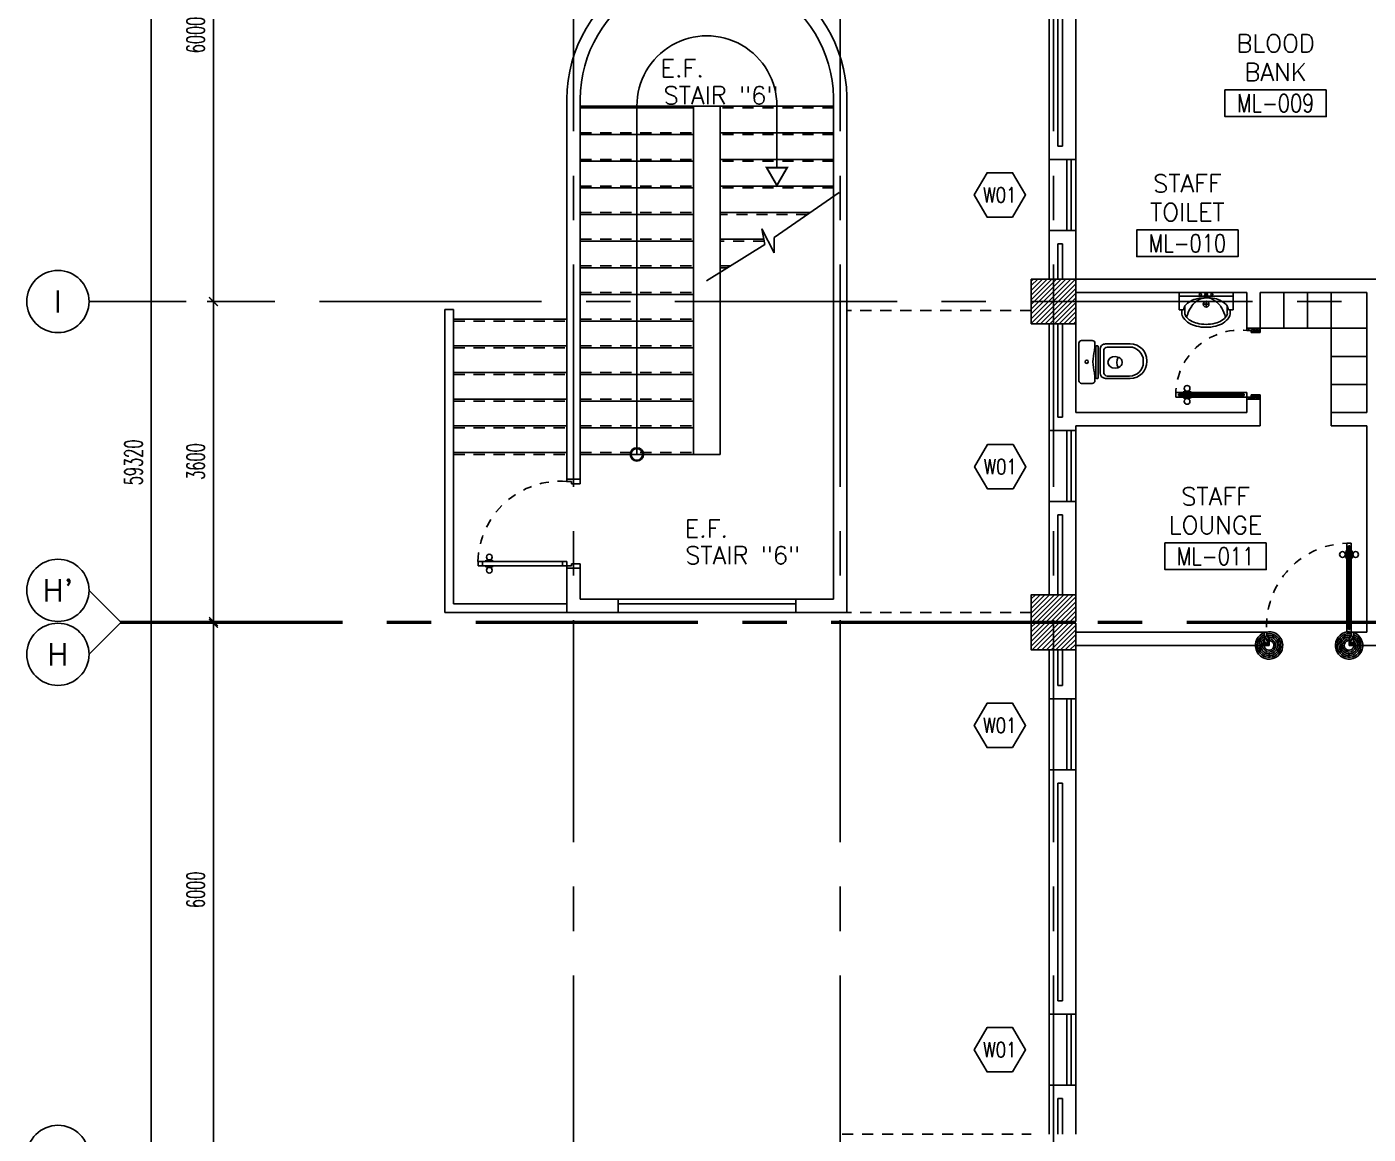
# Model space of a CAD drawing. Extents: x 417819.9 to 417911.9, y 43448 to 43539.2.
# Drawn here: x 417819.91 to 417835, y 43488.72 to 43501.19 of the extents above; entities that cross this region are included whole.
import ezdxf
from ezdxf.enums import TextEntityAlignment as Align

# ---------------------------------------------------------------- set-up
doc = ezdxf.new("R2010")
doc.units = 0
doc.header["$MEASUREMENT"] = 0
doc.header["$PDMODE"] = 3
doc.header["$PDSIZE"] = 0.1
for name, pattern in [('CENTERX2', [4, 2.5, -0.5, 0.5, -0.5]), ('HIDDEN', [0.375, 0.25, -0.125]), ('HIDDEN2', [0.1875, 0.125, -0.0625])]:
    doc.linetypes.add(name, pattern=pattern)
doc.layers.get('0').update_dxf_attribs({"color": 11, "linetype": 'CONTINUOUS'})
doc.layers.get('DEFPOINTS').update_dxf_attribs({"color": 11, "linetype": 'CONTINUOUS'})
for name, color, linetype in [('AX', 11, 'CONTINUOUS'), ('AX-CR', 11, 'CONTINUOUS'), ('AX-DIM', 11, 'CONTINUOUS'), ('AX-TXT', 11, 'CONTINUOUS'), ('AXES', 11, 'CENTERX2'), ('CANOPY-LN', 11, 'CONTINUOUS'), ('COL', 11, 'CONTINUOUS'), ('DOOR', 11, 'CONTINUOUS'), ('Handrail', 11, 'CONTINUOUS'), ('HAT', 11, 'CONTINUOUS'), ('HIDDEN', 11, 'HIDDEN2'), ('INSUL', 11, 'CONTINUOUS'), ('Locker', 11, 'CONTINUOUS'), ('RM-BOX', 11, 'CONTINUOUS'), ('RM-NAME', 11, 'CONTINUOUS'), ('RM-NO', 11, 'CONTINUOUS'), ('STR', 11, 'CONTINUOUS'), ('SUNI-FUR', 11, 'CONTINUOUS'), ('WALL', 11, 'CONTINUOUS'), ('WIN', 11, 'CONTINUOUS'), ('WIN-BOX', 11, 'CONTINUOUS'), ('WIN-NO', 11, 'CONTINUOUS')]:
    doc.layers.add(name, color=color, linetype=linetype)
doc.styles.add('ROMANS', font='ROMANS.shx', dxfattribs={"width": 0.6})
doc.dimstyles.new('STANDARD in', dxfattribs={"dimtxt": 0.2, "dimasz": 0.1, "dimexe": 0.07, "dimexo": 0.05, "dimgap": 0.1, "dimtad": 1, "dimdec": 0, "dimlfac": 1000, "dimzin": 0, "dimdsep": 46, "dimtxsty": 'ROMANS', "dimblk": 'ARCHTICK', "dimcen": 0.05, "dimdle": 0.05, "dimclrd": 7, "dimclre": 7, "dimclrt": 2, "dimadec": 0, "dimazin": 0, "dimtfac": 1, "dimtdec": 0, "dimtmove": 2, "dimatfit": 3, "dimldrblk": 'ARCHTICK', "dimfxl": 0, "dimtolj": 1, "dimtzin": 0, "dimarcsym": 0})

# ---------------------------------------------------------------- blocks, each defined once
blk = doc.blocks.new('_ARCHTICK')
at = {"color": 0, "linetype": 'ByBlock', "const_width": 0.15}
blk.add_lwpolyline([(-0.5, -0.5), (0.5, 0.5)], dxfattribs=at)
blk = doc.blocks.new('*D166')
at = {"layer": 'AX-DIM', "color": 7, "linetype": 'ByBlock', "lineweight": -2}
for p, q in [((417822.355, 43498.094), (417821.935, 43498.094)), ((417822.005, 43494.444), (417822.005, 43498.144)), ((417822.355, 43494.494), (417821.935, 43494.494))]:
    blk.add_line(p, q, dxfattribs=at)
at = {"layer": 'DEFPOINTS', "color": 0, "linetype": 'ByBlock'}
for p in [(417822.005, 43498.094), (417822.405, 43498.094), (417822.405, 43494.494)]:
    blk.add_point(p, dxfattribs=at)
at = {"layer": 'AX-DIM', "color": 7, "linetype": 'ByBlock', "lineweight": -2, "xscale": 0.1, "yscale": 0.1, "zscale": 0.1}
for p, rotation in [((417822.005, 43498.094), 90), ((417822.005, 43494.494), 270)]:
    blk.add_blockref('_ARCHTICK', p, dxfattribs=dict(at, rotation=rotation))
at = {"layer": 'AX-DIM', "color": 2, "linetype": 'ByBlock', "insert": (417821.805, 43496.294), "char_height": 0.2, "attachment_point": 5, "rotation": 90, "style": 'ROMANS'}
blk.add_mtext('\\A1;3600', dxfattribs=at)
blk = doc.blocks.new('*D167')
at = {"layer": 'AX-DIM', "color": 7, "lineweight": -2}
for p, q in [((417821.305, 43466.574), (417821.305, 43525.994)), ((417831.157, 43525.944), (417821.235, 43525.944)), ((417831.157, 43466.624), (417821.235, 43466.624))]:
    blk.add_line(p, q, dxfattribs=at)
at = {"layer": 'DEFPOINTS', "color": 0}
for p in [(417821.305, 43525.944), (417831.207, 43525.944), (417831.207, 43466.624)]:
    blk.add_point(p, dxfattribs=at)
at = {"layer": 'AX-DIM', "color": 7, "lineweight": -2, "xscale": 0.1, "yscale": 0.1, "zscale": 0.1}
for p, rotation in [((417821.305, 43525.944), 90), ((417821.305, 43466.624), 270)]:
    blk.add_blockref('_ARCHTICK', p, dxfattribs=dict(at, rotation=rotation))
at = {"layer": 'AX-DIM', "color": 2, "insert": (417821.105, 43496.284), "char_height": 0.2, "attachment_point": 5, "rotation": 90, "style": 'ROMANS'}
blk.add_mtext('\\A1;59320', dxfattribs=at)
blk = doc.blocks.new('AXL')
at = {"layer": 'AX-CR'}
blk.add_circle((-350, 0), 350, dxfattribs=at)
at = {"layer": 'AX-TXT', "style": 'ROMANS'}
blk.add_attdef('AX', text='', height=250, dxfattribs=at).set_placement((-350, 0), align=Align.MIDDLE)
blk = doc.blocks.new('A$C24ED45A6')
at = {"layer": 'DOOR', "color": 0, "linetype": 'ByBlock'}
for p, q in [((918, 978), (918, 1068)), ((925, 1068), (918, 1068)), ((925, 1100), (925, 1150)), ((925, 1150), (975, 1150)), ((975, 1150), (925, 1150)), ((942, 1100), (925, 1100)), ((942, 1100), (942, 1120)), ((958, 1120), (942, 1120)), ((958, 1100), (958, 1120)), ((975, 1100), (958, 1100)), ((975, 1100), (975, 1150)), ((975, 1068), (982, 1068)), ((982, 978), (982, 1068)), ((909, 1055), (909, 990)), ((918, 1055), (909, 1055)), ((918, 990), (909, 990)), ((918, 1055), (918, 990)), ((925, 978), (918, 978)), ((975, 978), (982, 978)), ((982, 1055), (982, 990)), ((982, 1055), (991, 1055)), ((982, 990), (991, 990)), ((991, 1055), (991, 990)), ((925, 150), (925, 200)), ((925, 200), (942, 200)), ((942, 200), (942, 180)), ((942, 180), (958, 180)), ((958, 180), (958, 200)), ((958, 200), (975, 200)), ((975, 200), (975, 150)), ((0, 0), (0, 150)), ((0, 150), (25, 150)), ((50, 0), (0, 0)), ((25, 150), (25, 100)), ((25, 100), (50, 100)), ((50, 100), (50, 0)), ((925, 150), (975, 150)), ((975, 100), (950, 100)), ((950, 100), (950, 0)), ((1000, 150), (975, 150)), ((975, 150), (975, 100)), ((1000, 150), (1000, 0)), ((950, 0), (1000, 0))]:
    blk.add_line(p, q, dxfattribs=at)
at = {"layer": 'DOOR', "linetype": 'ByBlock'}
for p, q in [((925, 1100), (925, 200)), ((942, 200), (942, 1100)), ((958, 200), (958, 1100)), ((975, 200), (975, 1100))]:
    blk.add_line(p, q, dxfattribs=at)
at = {"layer": 'DOOR', "color": 9, "linetype": 'ByBlock'}
for p, q in [((50, 0), (0, 114)), ((50, 0), (0, 40)), ((50, 0), (37, 100)), ((950, 0), (1000, 114)), ((950, 0), (963, 100)), ((950, 0), (1000, 40))]:
    blk.add_line(p, q, dxfattribs=at)
at = {"layer": 'DOOR', "color": 0, "linetype": 'ByBlock'}
for centre in [(876, 1023), (1024, 1023)]:
    blk.add_circle(centre, 32.4, dxfattribs=at)
at = {"layer": 'DOOR', "linetype": 'HIDDEN', "ltscale": 0.5}
blk.add_arc((950, 222), 928, 88.456, 184.4816, dxfattribs=at)
at = {"layer": 'DOOR', "color": 9, "linetype": 'ByBlock'}
for centre, radius, start, end in [((50, 0), 154, 103.7142, 108.8947), ((50, 0), 134, 100.72, 111.8402), ((50, 0), 114, 102.6226, 115.9162), ((50, 0), 94.4, 90, 121.9818), ((50, 0), 74.4, 90, 132.2236), ((50, 0), 54.4, 90, 156.7926), ((50, 0), 34.4, 90, 180), ((50, 0), 14.4, 90, 180), ((950, 0), 94.4, 58.0182, 90), ((950, 0), 74.4, 47.7764, 90), ((950, 0), 54.4, 23.2074, 90), ((950, 0), 34.4, 0, 90), ((950, 0), 14.4, 0, 90), ((950, 0), 134, 68.1598, 79.28), ((950, 0), 114, 64.0838, 77.3774), ((950, 0), 154, 71.1053, 76.2858)]:
    blk.add_arc(centre, radius, start, end, dxfattribs=at)
at = {"layer": 'WALL'}
blk.add_line((1000, 0), (1000, 150), dxfattribs=at)
blk = doc.blocks.new('WW1')
at = {"layer": 'WIN-BOX'}
blk.add_lwpolyline([(144, -250), (289, 0), (144, 250), (-144, 250), (-289, 0), (-144, -250)], close=True, dxfattribs=at)
at = {"layer": 'WIN-NO', "style": 'ROMANS', "width": 0.8}
blk.add_attdef('W00', text='', height=170, dxfattribs=at).set_placement((0, 0), align=Align.MIDDLE)
blk = doc.blocks.new('RM1')
at = {"layer": 'RM-BOX'}
blk.add_lwpolyline([(570, -200), (-570, -200), (-570, -500), (570, -500)], close=True, dxfattribs=at)
at = {"layer": 'RM-NAME', "style": 'ROMANS'}
for tag, p in [('ROOMNAME1', (0, 324)), ('ROOMNAME2', (0, 0))]:
    blk.add_attdef(tag, text='', height=200, dxfattribs=at).set_placement(p, align=Align.MIDDLE)
at = {"layer": 'RM-NO', "style": 'ROMANS', "width": 0.8}
blk.add_attdef('ROOMNO', text='', height=200, dxfattribs=at).set_placement((0, -350), align=Align.MIDDLE)
blk = doc.blocks.new('*D178')
at = {"layer": 'AX-DIM', "color": 7, "linetype": 'ByBlock', "lineweight": -2}
for p, q in [((417822.355, 43504.094), (417821.935, 43504.094)), ((417822.005, 43498.044), (417822.005, 43504.144)), ((417822.355, 43498.094), (417821.935, 43498.094))]:
    blk.add_line(p, q, dxfattribs=at)
at = {"layer": 'DEFPOINTS', "color": 0, "linetype": 'ByBlock'}
for p in [(417822.005, 43504.094), (417822.405, 43504.094), (417822.405, 43498.094)]:
    blk.add_point(p, dxfattribs=at)
at = {"layer": 'AX-DIM', "color": 7, "linetype": 'ByBlock', "lineweight": -2, "xscale": 0.1, "yscale": 0.1, "zscale": 0.1}
for p, rotation in [((417822.005, 43504.094), 90), ((417822.005, 43498.094), 270)]:
    blk.add_blockref('_ARCHTICK', p, dxfattribs=dict(at, rotation=rotation))
at = {"layer": 'AX-DIM', "color": 2, "linetype": 'ByBlock', "insert": (417821.805, 43501.094), "char_height": 0.2, "attachment_point": 5, "rotation": 90, "style": 'ROMANS'}
blk.add_mtext('\\A1;6000', dxfattribs=at)
blk = doc.blocks.new('*X101')
at = {"color": 0}
for p, q in [((24139, 41905), (24635, 42401)), ((24139, 41958), (24582, 42401)), ((24139, 42011), (24529, 42401)), ((24139, 42064), (24476, 42401)), ((24139, 42117), (24423, 42401)), ((24139, 42170), (24370, 42401)), ((24139, 42223), (24317, 42401)), ((24139, 42277), (24264, 42401)), ((24139, 42330), (24211, 42401)), ((24139, 42383), (24158, 42401)), ((24188, 41901), (24639, 42352)), ((24241, 41901), (24639, 42299)), ((24294, 41901), (24639, 42246)), ((24347, 41901), (24639, 42193)), ((24400, 41901), (24639, 42140)), ((24453, 41901), (24639, 42087)), ((24506, 41901), (24639, 42034)), ((24559, 41901), (24639, 41981)), ((24612, 41901), (24639, 41928))]:
    blk.add_line(p, q, dxfattribs=at)
blk = doc.blocks.new('COL50')
at = {"layer": 'COL'}
blk.add_lwpolyline([(-250, 250), (-250, -250), (250, -250), (250, 250)], close=True, dxfattribs=at)
blk = doc.blocks.new('*D194')
at = {"layer": 'AX-DIM', "color": 7, "linetype": 'ByBlock', "lineweight": -2}
for p, q in [((417822.355, 43494.474), (417821.935, 43494.474)), ((417822.005, 43494.524), (417822.005, 43488.424)), ((417822.355, 43488.474), (417821.935, 43488.474))]:
    blk.add_line(p, q, dxfattribs=at)
at = {"layer": 'DEFPOINTS', "color": 0, "linetype": 'ByBlock'}
for p in [(417822.405, 43494.474), (417822.005, 43488.474), (417822.405, 43488.474)]:
    blk.add_point(p, dxfattribs=at)
at = {"layer": 'AX-DIM', "color": 7, "linetype": 'ByBlock', "lineweight": -2, "xscale": 0.1, "yscale": 0.1, "zscale": 0.1}
for p, rotation in [((417822.005, 43494.474), 90), ((417822.005, 43488.474), 270)]:
    blk.add_blockref('_ARCHTICK', p, dxfattribs=dict(at, rotation=rotation))
at = {"layer": 'AX-DIM', "color": 2, "linetype": 'ByBlock', "insert": (417821.805, 43491.474), "char_height": 0.2, "attachment_point": 5, "rotation": 90, "style": 'ROMANS'}
blk.add_mtext('\\A1;6000', dxfattribs=at)
blk = doc.blocks.new('A$C3CD36B94')
at = {"layer": 'DOOR', "color": 0, "linetype": 'ByBlock'}
for p, q in [((106, 950), (56, 950)), ((56, 800), (56, 950)), ((106, 850), (106, 950)), ((806, 950), (856, 950)), ((806, 850), (806, 950)), ((856, 800), (856, 950)), ((856, 950), (856, 800)), ((56, 800), (81, 800)), ((81, 850), (106, 850)), ((81, 800), (81, 850)), ((131, 800), (81, 800)), ((81, 750), (81, 800)), ((114, 770), (98, 770)), ((98, 770), (98, 750)), ((114, 750), (114, 770)), ((131, 800), (131, 750)), ((831, 850), (806, 850)), ((831, 800), (831, 850)), ((856, 800), (831, 800)), ((98, 750), (81, 750)), ((131, 750), (114, 750)), ((65, 95), (65, 160)), ((74, 160), (65, 160)), ((74, 173), (74, 83)), ((81, 173), (74, 173)), ((74, 95), (74, 160)), ((131, 173), (138, 173)), ((138, 173), (138, 83)), ((138, 95), (138, 160)), ((138, 160), (147, 160)), ((147, 95), (147, 160)), ((74, 95), (65, 95)), ((81, 83), (74, 83)), ((81, 50), (81, 0)), ((81, 50), (98, 50)), ((131, 0), (81, 0)), ((81, 0), (131, 0)), ((98, 50), (98, 30)), ((98, 30), (114, 30)), ((114, 50), (114, 30)), ((114, 50), (131, 50)), ((131, 83), (138, 83)), ((131, 50), (131, 0)), ((138, 95), (147, 95))]:
    blk.add_line(p, q, dxfattribs=at)
at = {"layer": 'DOOR', "color": 9, "linetype": 'ByBlock'}
for p, q in [((106, 950), (56, 910)), ((106, 950), (56, 837)), ((106, 950), (93, 850)), ((806, 950), (819, 850)), ((806, 950), (856, 837)), ((806, 950), (856, 910))]:
    blk.add_line(p, q, dxfattribs=at)
at = {"layer": 'DOOR', "linetype": 'ByBlock'}
for p, q in [((81, 750), (81, 50)), ((98, 750), (98, 50)), ((114, 750), (114, 50)), ((131, 50), (131, 750))]:
    blk.add_line(p, q, dxfattribs=at)
at = {"layer": 'DOOR', "color": 0, "linetype": 'ByBlock'}
for centre in [(32, 128), (179, 128)]:
    blk.add_circle(centre, 32.4, dxfattribs=at)
at = {"layer": 'DOOR', "color": 9, "linetype": 'ByBlock'}
for centre, radius, start, end in [((106, 950), 54.4, 203.2074, 270), ((106, 950), 34.4, 180, 270), ((106, 950), 14.4, 180, 270), ((806, 950), 34.4, 270, 0), ((806, 950), 14.4, 270, 0), ((806, 950), 54.4, 270, 336.7926), ((106, 950), 74.4, 227.7764, 270), ((106, 950), 94.4, 238.0182, 270), ((106, 950), 114, 244.0838, 257.3774), ((106, 950), 134, 248.1598, 259.28), ((106, 950), 154, 251.1053, 256.2858), ((806, 950), 74.4, 270, 312.2236), ((806, 950), 94.4, 270, 301.9818), ((806, 950), 134, 280.72, 291.8402), ((806, 950), 154, 283.7142, 288.8947)]:
    blk.add_arc(centre, radius, start, end, dxfattribs=at)
at = {"layer": 'DOOR', "linetype": 'HIDDEN', "ltscale": 0.5}
blk.add_arc((106, 729), 729, 268.0335, 5.6617, dxfattribs=at)
blk = doc.blocks.new('STL-DR')
at = {"layer": 'DOOR', "color": 0, "linetype": 'ByBlock'}
for p, q in [((50, 0), (0, 0)), ((0, -150), (0, 0)), ((50, -100), (50, 0)), ((0, -150), (25, -150)), ((25, -100), (50, -100)), ((25, -150), (25, -100)), ((75, -150), (25, -150)), ((25, -200), (25, -150)), ((75, -150), (75, -200)), ((950, -100), (950, 0)), ((950, 0), (1000, 0)), ((975, -100), (950, -100)), ((975, -150), (975, -100)), ((1000, -150), (975, -150)), ((1000, 0), (1000, -150)), ((75, -200), (25, -200)), ((18, -990), (9, -990)), ((9, -1055), (9, -990)), ((18, -1055), (9, -1055)), ((18, -978), (18, -1068)), ((25, -978), (18, -978)), ((18, -1055), (18, -990)), ((75, -978), (82, -978)), ((82, -978), (82, -1068)), ((82, -990), (91, -990)), ((82, -1055), (82, -990)), ((82, -1055), (91, -1055)), ((91, -1055), (91, -990)), ((25, -1068), (18, -1068)), ((25, -1100), (75, -1100)), ((25, -1100), (25, -1150)), ((25, -1150), (75, -1150)), ((75, -1150), (25, -1150)), ((75, -1068), (82, -1068)), ((75, -1100), (75, -1150))]:
    blk.add_line(p, q, dxfattribs=at)
at = {"layer": 'DOOR', "linetype": 'ByBlock'}
for p, q in [((25, -200), (25, -1100)), ((75, -1100), (75, -200))]:
    blk.add_line(p, q, dxfattribs=at)
at = {"layer": 'DOOR', "color": 0, "linetype": 'ByBlock'}
for centre in [(-24, -1023), (124, -1023)]:
    blk.add_circle(centre, 32.4, dxfattribs=at)
at = {"layer": 'DOOR', "linetype": 'HIDDEN', "ltscale": 0.5}
blk.add_arc((50, -223), 928, 271.544, 4.4816, dxfattribs=at)
at = {"layer": 'WALL'}
for p, q in [((0, 0), (0, -150)), ((0, 0), (0, -150)), ((1000, 0), (1000, -150))]:
    blk.add_line(p, q, dxfattribs=at)
blk = doc.blocks.new('2')
at = {"layer": 'SUNI-FUR', "linetype": 'Continuous'}
for p, q in [((0.014, 0.765), (0.004, 0.765)), ((0.016, 0.724), (-0.003, 0.724)), ((-0.185, 0.576), (-0.185, 0.3)), ((-0.159, 0.57), (-0.159, 0.32)), ((-0.005, 0.487), (-0.029, 0.481)), ((0.019, 0.481), (-0.005, 0.487)), ((0.168, 0.32), (0.168, 0.57)), ((0.203, 0.3), (0.203, 0.576)), ((-0.065, 0.438), (-0.07, 0.406)), ((-0.07, 0.406), (-0.065, 0.375)), ((-0.029, 0.331), (-0.005, 0.326)), ((-0.005, 0.326), (0.019, 0.331)), ((0.06, 0.406), (0.055, 0.438)), ((0.057, 0.377), (0.06, 0.406)), ((-0.211, 0.18), (-0.17, 0.18)), ((-0.186, 0.199), (-0.186, 0.208)), ((-0.176, 0.218), (0.172, 0.218)), ((0.172, 0.189), (-0.176, 0.189)), ((-0.122, 0.237), (0.009, 0.237)), ((-0.113, 0.279), (0.008, 0.279)), ((0.001, 0.279), (0.123, 0.279)), ((0.008, 0.279), (0.001, 0.279)), ((0.009, 0.237), (0.14, 0.237)), ((0.174, 0.18), (0.211, 0.18)), ((0.174, 0.18), (0.174, 0.18)), ((0.182, 0.208), (0.182, 0.199)), ((-0.241, 0.03), (-0.241, 0.15)), ((0.211, 0), (-0.211, 0)), ((0.241, 0.15), (0.241, 0.03))]:
    blk.add_line(p, q, dxfattribs=at)
blk.add_circle((0.002, 0.087), 0.0184, dxfattribs=at)
for centre, radius, start, end in [((0.004, 0.576), 0.189, 90, 180), ((0.014, 0.576), 0.189, 0, 90), ((-0.005, 0.57), 0.154, 90, 180), ((0.014, 0.57), 0.154, 0, 90), ((0.013, 0.412), 0.082, 141.0758, 161.504), ((0.002, 0.421), 0.0682, 117.1532, 141.0758), ((-0.012, 0.421), 0.0682, 38.9242, 62.8468), ((-0.023, 0.412), 0.082, 18.496, 38.9242), ((-0.116, 0.322), 0.0432, 183.5129, 273.5129), ((0.013, 0.401), 0.082, 198.496, 218.9242), ((-0.007, 0.537), 0.112, 239.4234, 302.9162), ((0.002, 0.392), 0.0682, 218.9242, 242.8468), ((-0.012, 0.392), 0.0682, 297.1532, 321.0758), ((-0.029, 0.406), 0.0901, 321.0758, 341.504), ((0.125, 0.322), 0.0432, 266.4871, 356.4871), ((-0.211, 0.15), 0.03, 90, 180), ((-0.176, 0.208), 0.01, 90, 180), ((-0.176, 0.199), 0.01, 180, 270), ((-0.122, 0.3), 0.063, 180, 270), ((-0.201, -0.252), 0.433, 79.7535, 85.8109), ((0.075, 1.126), 0.973, 258.1938, 265.7347), ((-0.07, 1.126), 0.973, 274.2653, 281.8062), ((0.206, -0.252), 0.433, 94.1891, 100.2465), ((0.14, 0.3), 0.063, 270, 0), ((0.172, 0.208), 0.01, 0, 90), ((0.172, 0.199), 0.01, 270, 0), ((0.211, 0.15), 0.03, 0, 90), ((-0.211, 0.03), 0.03, 180, 270), ((0.211, 0.03), 0.03, 270, 0)]:
    blk.add_arc(centre, radius, start, end, dxfattribs=at)
blk = doc.blocks.new('3')
at = {"layer": 'SUNI-FUR', "linetype": 'Continuous'}
for p, q in [((-0.304, 0), (-0.304, -0.192)), ((0.304, 0), (-0.304, 0)), ((0.304, -0.192), (0.304, 0)), ((0.304, -0.039), (-0.304, -0.039)), ((-0.254, -0.192), (-0.239, -0.15)), ((-0.239, -0.228), (-0.239, -0.15)), ((0.032, -0.13), (-0.032, -0.13)), ((0.016, -0.021), (-0.015, -0.021)), ((0, -0.005), (0, -0.037)), ((0, -0.098), (0, -0.162)), ((0.239, -0.15), (0.254, -0.192)), ((0.239, -0.15), (0.239, -0.228)), ((-0.304, -0.192), (-0.254, -0.192)), ((-0.271, -0.228), (-0.271, -0.192)), ((0.254, -0.192), (0.304, -0.192)), ((0.271, -0.192), (0.271, -0.228))]:
    blk.add_line(p, q, dxfattribs=at)
for centre, radius in [((-0.065, -0.021), 0.0124), ((0, -0.13), 0.0325), ((0, -0.021), 0.0155), ((0.065, -0.021), 0.0124)]:
    blk.add_circle(centre, radius, dxfattribs=at)
for centre, radius, start, end in [((-0.085, -0.267), 0.193, 117.0377, 142.6695), ((0.104, -0.343), 0.328, 144.0392, 163.2739), ((-0.028, -0.365), 0.307, 103.0865, 118.1878), ((0.054, -0.312), 0.27, 118.7422, 143.0578), ((-0.008, -0.528), 0.47, 89.0532, 100.9895), ((-0.012, -0.189), 0.13, 84.8536, 119.4454), ((0, -0.527), 0.469, 78.0637, 90), ((0.003, -0.228), 0.168, 61.4441, 91.1678), ((-0.04, -0.297), 0.25, 35.9608, 60.2764), ((0.034, -0.367), 0.306, 62.9623, 78.0637), ((-0.104, -0.343), 0.328, 16.7261, 35.9608), ((0.085, -0.267), 0.193, 37.3305, 62.9623), ((-0.191, -0.235), 0.0807, 174.5539, 214.673), ((-0.083, -0.16), 0.212, 214.673, 239.0867), ((-0.187, -0.234), 0.0525, 173.0893, 213.2084), ((-0.083, -0.16), 0.18, 214.673, 239.0867), ((0.204, -0.373), 0.433, 163.2739, 167.375), ((0.089, -0.171), 0.167, 300.9133, 325.327), ((0.089, -0.171), 0.2, 300.9133, 325.327), ((-0.204, -0.373), 0.433, 12.7359, 16.7261), ((0.171, -0.228), 0.068, 325.327, 0), ((0.171, -0.228), 0.101, 325.327, 0), ((-0.035, -0.081), 0.305, 239.0867, 256.0699), ((-0.035, -0.081), 0.272, 239.0867, 256.0699), ((0, 0.062), 0.452, 256.0699, 270), ((0, 0.062), 0.419, 256.0699, 270), ((0, 0.062), 0.419, 270, 283.9301), ((0, 0.062), 0.452, 270, 283.9301), ((0.035, -0.081), 0.272, 283.9301, 300.9133), ((0.035, -0.081), 0.305, 283.9301, 300.9133)]:
    blk.add_arc(centre, radius, start, end, dxfattribs=at)

msp = doc.modelspace()

# ---------------------------------------------------------------- hatches: boundary and pattern name
at = {"layer": 'HAT'}
h = msp.add_hatch(dxfattribs=at)
h.set_pattern_fill('ANSI31', color=256, scale=0.3, style=0)
h.set_pattern_definition([(45, (417480.111385, 43455.963322), (-0.0265165043, 0.0265165043), [])])
h.paths.add_polyline_path([(417831.4566, 43494.7943), (417831.2066, 43494.7943), (417831.2066, 43494.4943), (417831.4566, 43494.4943)])
h.paths.add_polyline_path([(417831.7066, 43494.7943), (417831.4566, 43494.7943), (417831.4566, 43494.4943), (417831.7066, 43494.4943)])
h.paths.add_polyline_path([(417831.4566, 43494.4743), (417831.2066, 43494.4743), (417831.2066, 43494.1743), (417831.4566, 43494.1743)])
h.paths.add_polyline_path([(417831.7066, 43494.4743), (417831.4566, 43494.4743), (417831.4566, 43494.1743), (417831.7066, 43494.1743)])

# ---------------------------------------------------------------- linework, layer by layer
for p, q in [((417827.4066, 43500.2945), (417827.4066, 43496.3745)), ((417827.7066, 43500.2945), (417827.4066, 43500.2945)), ((417827.7066, 43500.2945), (417827.7066, 43496.3745)), ((417828.3132, 43498.8145), (417829.0445, 43499.3223)), ((417828.1728, 43498.9131), (417828.3132, 43498.6442)), ((417828.2079, 43498.7377), (417828.1728, 43498.9131)), ((417828.3132, 43498.6442), (417828.3132, 43498.8145)), ((417827.5526, 43498.3286), (417828.2079, 43498.7377)), ((417827.8184, 43498.4945), (417827.7066, 43498.4945)), ((417827.7864, 43498.4745), (417827.7066, 43498.4745)), ((417827.4066, 43496.3745), (417827.7066, 43496.3745))]:
    msp.add_line(p, q)
at = {"layer": 'AXES'}
for p, q in [((417826.0566, 43460.01), (417826.0566, 43538.4875)), ((417829.0566, 43460.01), (417829.0566, 43538.4875)), ((417831.4566, 43460.01), (417831.4566, 43538.4875)), ((417889.6966, 43498.0943), (417820.6052, 43498.0943)), ((417820.9552, 43494.4943), (417820.6052, 43494.8443)), ((417820.9552, 43494.4743), (417820.6052, 43494.1243)), ((417820.9552, 43494.4943), (417889.6966, 43494.4943)), ((417820.9552, 43494.4743), (417889.6966, 43494.4743))]:
    msp.add_line(p, q, dxfattribs=at)
at = {"layer": 'CANOPY-LN', "linetype": 'HIDDEN2'}
for p, q in [((417829.0566, 43481.0243), (417829.0566, 43488.7243)), ((417829.0766, 43488.7243), (417831.2066, 43488.7243))]:
    msp.add_line(p, q, dxfattribs=at)
at = {"layer": 'COL'}
for points in [[(417831.7066, 43494.7943), (417831.2066, 43494.7943), (417831.2066, 43494.4943), (417831.7066, 43494.4943)], [(417831.7066, 43494.4743), (417831.2066, 43494.4743), (417831.2066, 43494.1743), (417831.7066, 43494.1743)]]:
    msp.add_lwpolyline(points, close=True, dxfattribs=at)
at = {"layer": 'Handrail'}
for p, q in [((417824.6066, 43494.5943), (417824.6066, 43498.0037)), ((417824.6066, 43498.0037), (417824.7066, 43498.0037)), ((417824.7066, 43494.6943), (417824.7066, 43498.0037)), ((417825.9816, 43494.5943), (417824.6066, 43494.5943)), ((417825.9816, 43494.6943), (417824.7066, 43494.6943))]:
    msp.add_line(p, q, dxfattribs=at)
at = {"layer": 'HIDDEN'}
for p, q in [((417831.2066, 43497.9943), (417829.1316, 43497.9943)), ((417831.2066, 43494.5943), (417829.1316, 43494.5943))]:
    msp.add_line(p, q, dxfattribs=at)
at = {"layer": 'INSUL'}
for p, q in [((417831.5066, 43499.8443), (417831.5066, 43503.8443)), ((417831.5566, 43499.8443), (417831.5566, 43503.8443)), ((417831.5066, 43499.8443), (417831.5566, 43499.8443)), ((417831.5066, 43498.7443), (417831.5566, 43498.7443)), ((417831.5066, 43498.3443), (417831.5066, 43498.7443)), ((417831.5566, 43498.3443), (417831.5566, 43498.7443)), ((417831.5066, 43497.8443), (417831.5066, 43496.7943)), ((417831.5566, 43497.8443), (417831.5566, 43496.7943)), ((417831.5066, 43496.7943), (417831.5566, 43496.7943)), ((417831.5066, 43494.7943), (417831.5066, 43495.6943)), ((417831.5066, 43495.6943), (417831.5566, 43495.6943)), ((417831.5566, 43494.7943), (417831.5566, 43495.6943)), ((417831.5066, 43494.1743), (417831.5066, 43493.7743)), ((417831.5566, 43494.1743), (417831.5566, 43493.7743)), ((417831.5066, 43493.7743), (417831.5566, 43493.7743)), ((417831.5066, 43490.2243), (417831.5066, 43492.6743)), ((417831.5066, 43492.6743), (417831.5566, 43492.6743)), ((417831.5566, 43490.2243), (417831.5566, 43492.6743)), ((417831.5066, 43490.2243), (417831.5566, 43490.2243)), ((417831.5066, 43488.7243), (417831.5066, 43489.1243)), ((417831.5066, 43489.1243), (417831.5566, 43489.1243)), ((417831.5566, 43488.7243), (417831.5566, 43489.1243))]:
    msp.add_line(p, q, dxfattribs=at)
at = {"layer": 'Locker'}
for p, q in [((417834.0483, 43497.7943), (417834.0483, 43498.1943)), ((417834.315, 43497.7943), (417834.315, 43498.1943)), ((417834.5816, 43497.7943), (417834.5816, 43498.1943)), ((417833.7816, 43497.7943), (417834.5816, 43497.7943)), ((417834.5816, 43497.7943), (417834.5816, 43496.8443)), ((417834.5816, 43497.7943), (417834.9816, 43497.7943)), ((417834.5816, 43497.4777), (417834.9816, 43497.4777)), ((417834.5816, 43497.161), (417834.9816, 43497.161))]:
    msp.add_line(p, q, dxfattribs=at)
at = {"layer": 'STR'}
for p, q in [((417826.1316, 43500.2945), (417827.4066, 43500.2945)), ((417826.1316, 43500.2745), (417827.4066, 43500.2745)), ((417826.7691, 43496.3745), (417826.7691, 43500.297)), ((417828.9816, 43500.2945), (417827.7066, 43500.2945)), ((417828.3441, 43499.6014), (417828.3441, 43500.297)), ((417826.1316, 43499.9745), (417827.4066, 43499.9745)), ((417828.9816, 43499.9945), (417827.7066, 43499.9945)), ((417826.1316, 43499.6745), (417827.4066, 43499.6745)), ((417828.9816, 43499.6945), (417827.7066, 43499.6945)), ((417826.1316, 43499.3745), (417827.4066, 43499.3745)), ((417828.9816, 43499.3945), (417827.7066, 43499.3945)), ((417826.1316, 43499.0745), (417827.4066, 43499.0745)), ((417828.7165, 43499.0945), (417827.7066, 43499.0945)), ((417828.1965, 43498.7945), (417827.7066, 43498.7945)), ((417826.1316, 43498.7745), (417827.4066, 43498.7745)), ((417827.8184, 43498.4945), (417827.7066, 43498.4945)), ((417826.1316, 43498.4745), (417827.4066, 43498.4745)), ((417827.7864, 43498.4745), (417827.7066, 43498.4745)), ((417826.1316, 43498.1745), (417827.4066, 43498.1745)), ((417824.7066, 43497.8945), (417825.9816, 43497.8945)), ((417826.1316, 43497.8745), (417827.4066, 43497.8745)), ((417824.7066, 43497.5945), (417825.9816, 43497.5945)), ((417826.1316, 43497.5745), (417827.4066, 43497.5745)), ((417824.7066, 43497.2945), (417825.9816, 43497.2945)), ((417826.1316, 43497.2745), (417827.4066, 43497.2745)), ((417824.7066, 43496.9945), (417825.9816, 43496.9945)), ((417826.1316, 43496.9745), (417827.4066, 43496.9745)), ((417824.7066, 43496.6945), (417825.9816, 43496.6945)), ((417826.1316, 43496.6745), (417827.4066, 43496.6745)), ((417824.7066, 43496.3945), (417825.9816, 43496.3945)), ((417826.1316, 43496.3745), (417827.4066, 43496.3745))]:
    msp.add_line(p, q, dxfattribs=at)
at = {"layer": 'STR', "linetype": 'HIDDEN2'}
for p, q in [((417826.1316, 43500.2945), (417827.4066, 43500.2945)), ((417826.1316, 43500.2745), (417827.4066, 43500.2745)), ((417828.9816, 43500.2745), (417827.7066, 43500.2745)), ((417826.1316, 43499.9945), (417827.4066, 43499.9945)), ((417828.9816, 43499.9745), (417827.7066, 43499.9745)), ((417826.1316, 43499.6945), (417827.4066, 43499.6945)), ((417828.9816, 43499.6745), (417827.7066, 43499.6745)), ((417826.1316, 43499.3945), (417827.4066, 43499.3945)), ((417828.9816, 43499.3745), (417827.7066, 43499.3745)), ((417826.1316, 43499.0945), (417827.4066, 43499.0945)), ((417828.6877, 43499.0745), (417827.7066, 43499.0745)), ((417826.1316, 43498.7945), (417827.4066, 43498.7945)), ((417828.2005, 43498.7745), (417827.7066, 43498.7745)), ((417826.1316, 43498.4945), (417827.4066, 43498.4945)), ((417826.1316, 43498.1945), (417827.4066, 43498.1945)), ((417826.1316, 43497.8945), (417827.4066, 43497.8945)), ((417824.7066, 43497.8745), (417825.9816, 43497.8745)), ((417826.1316, 43497.5945), (417827.4066, 43497.5945)), ((417824.7066, 43497.5745), (417825.9816, 43497.5745)), ((417826.1316, 43497.2945), (417827.4066, 43497.2945)), ((417824.7066, 43497.2745), (417825.9816, 43497.2745)), ((417826.1316, 43496.9945), (417827.4066, 43496.9945)), ((417824.7066, 43496.9745), (417825.9816, 43496.9745)), ((417826.1316, 43496.6945), (417827.4066, 43496.6945)), ((417824.7066, 43496.6745), (417825.9816, 43496.6745)), ((417826.1316, 43496.3945), (417827.4066, 43496.3945)), ((417824.7066, 43496.3745), (417825.9816, 43496.3745))]:
    msp.add_line(p, q, dxfattribs=at)
at = {"layer": 'STR', "const_width": 0.0215}
msp.add_lwpolyline([(417828.2286, 43499.6014), (417828.4596, 43499.6014), (417828.3441, 43499.4014)], close=True, dxfattribs=at)
at = {"layer": 'STR'}
for radius in [0.075, 0.065]:
    msp.add_circle((417826.7691, 43496.3745), radius, dxfattribs=at)
msp.add_arc((417827.5566, 43500.297), 0.7875, 0, 180.1774, dxfattribs=at)
at = {"layer": 'WALL'}
for p, q in [((417831.4066, 43499.6943), (417831.4066, 43503.8443)), ((417831.7066, 43499.6943), (417831.7066, 43501.6193)), ((417825.9816, 43500.3699), (417825.9816, 43496.0943)), ((417826.1316, 43500.3699), (417826.1316, 43496.0943)), ((417828.9816, 43500.3699), (417828.9816, 43494.7443)), ((417829.1316, 43500.3699), (417829.1316, 43494.5943)), ((417831.4066, 43499.6943), (417831.7066, 43499.6943)), ((417831.4066, 43498.8943), (417831.7066, 43498.8943)), ((417831.4066, 43498.3443), (417831.4066, 43498.8943)), ((417831.7066, 43498.3443), (417831.7066, 43498.8943)), ((417831.7066, 43498.3443), (417836.1816, 43498.3443)), ((417831.7066, 43498.1943), (417833.6316, 43498.1943)), ((417833.6316, 43497.7943), (417833.6316, 43498.1943)), ((417833.7816, 43498.1943), (417834.9816, 43498.1943)), ((417833.7816, 43497.7943), (417833.7816, 43498.1943)), ((417834.9816, 43498.1943), (417834.9816, 43496.8443)), ((417831.4066, 43497.8443), (417831.4066, 43496.6443)), ((417831.7066, 43497.8443), (417831.7066, 43496.8443)), ((417833.6316, 43497.7943), (417833.7816, 43497.7943)), ((417833.6316, 43496.8443), (417833.6316, 43496.9943)), ((417833.6316, 43496.9943), (417833.7816, 43496.9943)), ((417833.7816, 43496.6943), (417833.7816, 43496.9943)), ((417831.7066, 43496.8443), (417833.6316, 43496.8443)), ((417834.5816, 43496.8443), (417834.5816, 43496.6943)), ((417834.5816, 43496.8443), (417834.9816, 43496.8443)), ((417831.7066, 43496.6943), (417833.7816, 43496.6943)), ((417831.7066, 43496.6943), (417831.7066, 43496.6443)), ((417834.5816, 43496.6943), (417834.9816, 43496.6943)), ((417834.9816, 43496.6943), (417834.9816, 43494.3743)), ((417831.4066, 43496.6443), (417831.7066, 43496.6443)), ((417831.4066, 43494.7943), (417831.4066, 43495.8443)), ((417831.4066, 43495.8443), (417831.7066, 43495.8443)), ((417831.7066, 43494.7943), (417831.7066, 43495.8443)), ((417825.9816, 43495.0943), (417825.9816, 43494.5943)), ((417826.1316, 43495.0943), (417826.1316, 43494.7443)), ((417826.1316, 43494.7443), (417826.5566, 43494.7443)), ((417826.5566, 43494.5943), (417826.5566, 43494.7443)), ((417828.5566, 43494.5943), (417828.5566, 43494.7443)), ((417828.5566, 43494.7443), (417828.9816, 43494.7443)), ((417825.9816, 43494.5943), (417826.5566, 43494.5943)), ((417828.5566, 43494.5943), (417829.1316, 43494.5943)), ((417831.7066, 43494.3743), (417833.8316, 43494.3743)), ((417833.8316, 43494.3743), (417833.8316, 43494.2243)), ((417834.8316, 43494.3743), (417834.8316, 43494.2243)), ((417834.8316, 43494.3743), (417834.9816, 43494.3743)), ((417831.4066, 43494.1743), (417831.4066, 43493.6243)), ((417831.7066, 43494.2243), (417833.8316, 43494.2243)), ((417831.7066, 43494.1743), (417831.7066, 43493.6243)), ((417834.8316, 43494.2243), (417835.2816, 43494.2243)), ((417831.4066, 43493.6243), (417831.7066, 43493.6243)), ((417831.4066, 43490.0743), (417831.4066, 43492.8243)), ((417831.4066, 43492.8243), (417831.7066, 43492.8243)), ((417831.7066, 43490.0743), (417831.7066, 43492.8243)), ((417831.4066, 43490.0743), (417831.7066, 43490.0743)), ((417831.4066, 43488.7243), (417831.4066, 43489.2743)), ((417831.4066, 43489.2743), (417831.7066, 43489.2743)), ((417831.7066, 43488.7243), (417831.7066, 43489.2743))]:
    msp.add_line(p, q, dxfattribs=at)
for radius, start, end in [(1.575, 357.25838, 180), (1.425, 356.96955, 180.00002)]:
    msp.add_arc((417827.5566, 43500.3699), radius, start, end, dxfattribs=at)
at = {"layer": 'WIN'}
for p, q in [((417831.4066, 43498.8943), (417831.4066, 43499.6943)), ((417831.6066, 43498.8943), (417831.6066, 43499.6943)), ((417831.6566, 43498.8943), (417831.6566, 43499.6943)), ((417831.7066, 43498.8943), (417831.7066, 43499.6943)), ((417831.4066, 43495.8443), (417831.4066, 43496.6443)), ((417831.6066, 43495.8443), (417831.6066, 43496.6443)), ((417831.6566, 43495.8443), (417831.6566, 43496.6443)), ((417831.7066, 43495.8443), (417831.7066, 43496.6443)), ((417826.5566, 43494.7443), (417828.5566, 43494.7443)), ((417826.5566, 43494.6943), (417828.5566, 43494.6943)), ((417826.5566, 43494.5943), (417828.5566, 43494.5943)), ((417831.4066, 43492.8243), (417831.4066, 43493.6243)), ((417831.6066, 43492.8243), (417831.6066, 43493.6243)), ((417831.6566, 43492.8243), (417831.6566, 43493.6243)), ((417831.7066, 43492.8243), (417831.7066, 43493.6243)), ((417831.4066, 43489.2743), (417831.4066, 43490.0743)), ((417831.6066, 43489.2743), (417831.6066, 43490.0743)), ((417831.6566, 43489.2743), (417831.6566, 43490.0743)), ((417831.7066, 43489.2743), (417831.7066, 43490.0743))]:
    msp.add_line(p, q, dxfattribs=at)

# ---------------------------------------------------------------- block references
at = {"layer": 'AX', "xscale": 0.001000000047497451, "yscale": 0.0009999999892897904, "zscale": 0.001}
for p, values in [((417820.6052, 43498.0943), {'AX': 'I'}), ((417820.6052, 43494.8443), {'AX': "H'"}), ((417820.6052, 43494.1243), {'AX': 'H'}), ((417820.6052, 43488.4743), {'AX': 'G'})]:
    msp.add_blockref('AXL', p, dxfattribs=at).add_auto_attribs(values)
at = {"layer": 'COL', "xscale": 0.001000000047497451, "yscale": 0.0009999999892897904, "zscale": 0.001}
msp.add_blockref('COL50', (417831.4566, 43498.0943), dxfattribs=at)
at = {"layer": 'DOOR', "color": 0, "xscale": -0.0009999999892897904, "yscale": 0.0009999999892897904, "zscale": 0.001, "rotation": 270}
msp.add_blockref('A$C3CD36B94', (417832.8312, 43496.9384), dxfattribs=at)
at = {"layer": 'DOOR', "color": 1, "xscale": -0.0009999999892897904, "yscale": 0.0009999999892897904, "zscale": 0.001, "rotation": 270}
msp.add_blockref('STL-DR', (417826.1316, 43495.0943), dxfattribs=at)
at = {"layer": 'DOOR', "color": 0, "xscale": 0.001000000047497451, "yscale": 0.0009999999892897904, "zscale": 0.001}
msp.add_blockref('A$C24ED45A6', (417833.8316, 43494.2243), dxfattribs=at)
at = {"layer": 'HAT', "xscale": 0.001000000047497451, "yscale": 0.0009999999892897904, "zscale": 0.001}
for p, values in [((417833.9554, 43500.6762), {'ROOMNO': 'ML-009', 'ROOMNAME2': 'BANK', 'ROOMNAME1': 'BLOOD'}), ((417832.9624, 43499.0996), {'ROOMNO': 'ML-010', 'ROOMNAME2': 'TOILET', 'ROOMNAME1': 'STAFF'}), ((417833.2794, 43495.578), {'ROOMNO': 'ML-011', 'ROOMNAME2': 'LOUNGE', 'ROOMNAME1': 'STAFF'})]:
    msp.add_blockref('RM1', p, dxfattribs=at).add_auto_attribs(values)
msp.add_blockref('*X101', (417807.0674, 43455.9433), dxfattribs=at)
at = {"layer": 'SUNI-FUR', "xscale": -1}
msp.add_blockref('3', (417833.1725, 43498.1943), dxfattribs=at)
at = {"layer": 'SUNI-FUR', "xscale": -1, "rotation": 270}
msp.add_blockref('2', (417831.7423, 43497.4146), dxfattribs=at)
at = {"layer": 'WIN-NO', "xscale": 0.001000000047497451, "yscale": 0.0009999999892897904, "zscale": 0.001}
for p in [(417830.8525, 43499.2943), (417830.8576, 43496.2357), (417830.8525, 43493.3243), (417830.8525, 43489.6743)]:
    msp.add_blockref('WW1', p, dxfattribs=at).add_auto_attribs({'W00': 'W01'})

# ---------------------------------------------------------------- texts
at = {"layer": 'RM-NAME', "style": 'ROMANS'}
for s, p in [('E.F.', (417827.2783, 43500.7198)), ('STAIR "6"', (417827.7159, 43500.4147)), ('E.F.', (417827.551, 43495.539)), ('STAIR "6"', (417827.96, 43495.239))]:
    msp.add_text(s, height=0.2, dxfattribs=at).set_placement(p, align=Align.MIDDLE)

# ---------------------------------------------------------------- dimensions: what is measured, and where the dimension line sits
at = {"layer": 'AX-DIM'}
dim = msp.add_linear_dim(base=(417821.3052, 43525.9443), p1=(417831.2066, 43466.6243), p2=(417831.2066, 43525.9443), angle=90, dimstyle='STANDARD in', dxfattribs=at)
dim.commit()
dim.dimension.update_dxf_attribs({"geometry": '*D167', "text_midpoint": (417821.1052, 43496.2843)})
at = {"layer": 'AX-DIM', "color": 1, "linetype": 'ByBlock'}
for base, p1, p2, picture, middle in [((417822.0052, 43504.0943), (417822.4052, 43498.0943), (417822.4052, 43504.0943), '*D178', (417821.8052, 43501.0943)), ((417822.0052, 43498.0943), (417822.4052, 43494.4943), (417822.4052, 43498.0943), '*D166', (417821.8052, 43496.2943)), ((417822.0052, 43488.4743), (417822.4052, 43494.4743), (417822.4052, 43488.4743), '*D194', (417821.8052, 43491.4743))]:
    dim = msp.add_linear_dim(base=base, p1=p1, p2=p2, angle=90, dimstyle='STANDARD in', dxfattribs=at)
    dim.commit()
    dim.dimension.update_dxf_attribs({"geometry": picture, "text_midpoint": middle})

doc.saveas('drawing.dxf')
